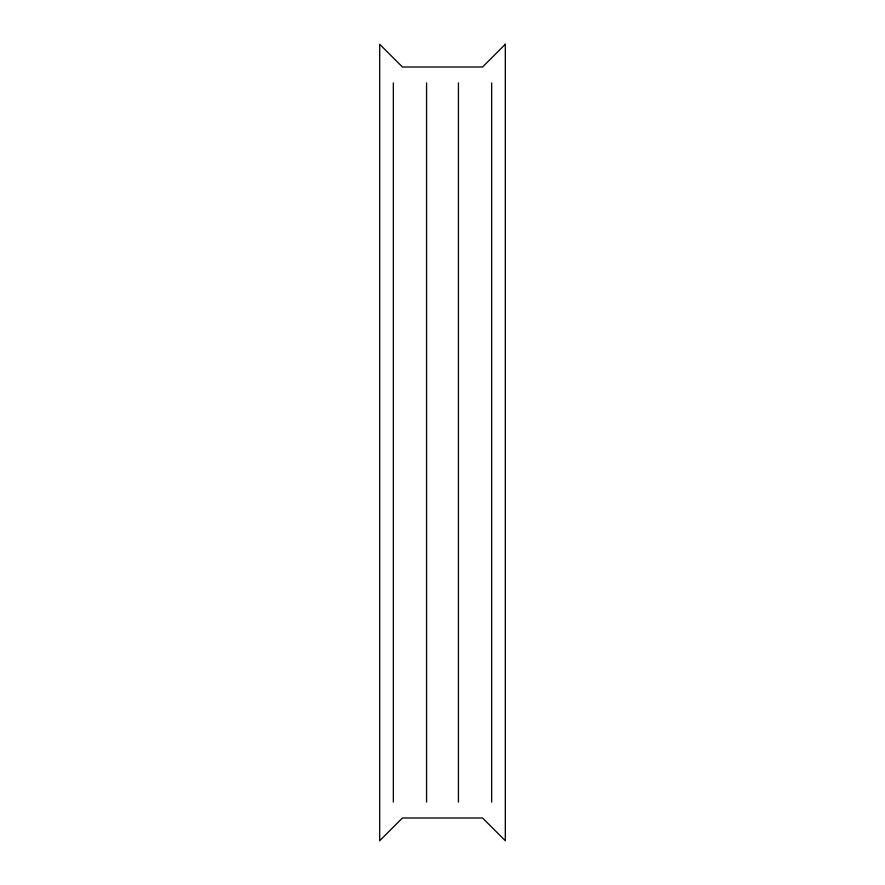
<?xml version="1.0" encoding="UTF-8"?>
<svg xmlns="http://www.w3.org/2000/svg" width="885" height="885" viewBox="0 0 885 885"><rect width="100%" height="100%" fill="white"/><g stroke="black" fill="none" stroke-linecap="round" stroke-linejoin="round"><path stroke-width="1.33" d="M491.651 82.936L491.651 802.064M458.43 82.936L458.43 802.064M426.57 82.936L426.57 802.064M393.349 82.936L393.349 802.064M505.313 44.25L482.557 67.006L402.443 67.006L379.687 44.25L379.687 840.75L402.443 817.994L482.557 817.994L505.313 840.75L505.313 44.25"/></g></svg>
